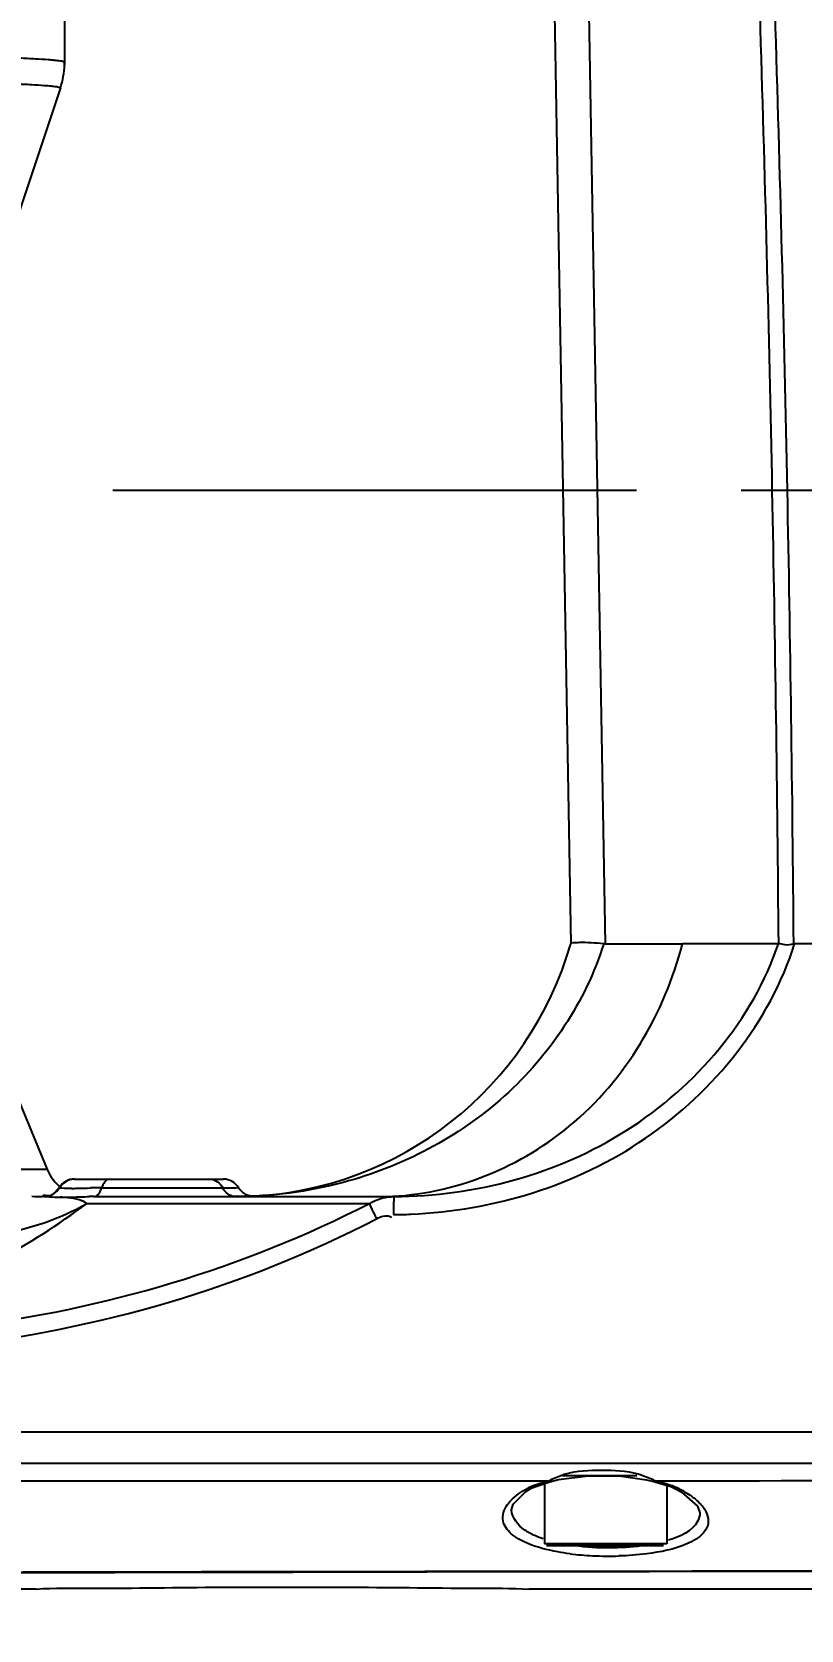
# Model space of a CAD drawing. Header units: millimetres. Extents: x 4086 to 8300, y 123 to 1549.
# Drawn here: x 7696.49 to 7707.51, y 590.53 to 613.44 of the extents above; entities that cross this region are included whole.
import ezdxf

# ---------------------------------------------------------------- set-up
doc = ezdxf.new("R2010")
doc.units = ezdxf.units.MM
doc.linetypes.add('CENTER', pattern=[0.6, 0.375, -0.075, 0.075, -0.075])
for name, color, linetype in [('中心线', 7, 'Continuous'), ('外形图', 7, 'Continuous'), ('尺寸标注', 7, 'Continuous'), ('运动范围', 7, 'Continuous')]:
    doc.layers.add(name, color=color, linetype=linetype)
doc.styles.add('思源黑', font='SourceHanSansCN-Normal.ttf')
doc.dimstyles.new('尺寸标注_1_4比例', dxfattribs={"dimtxt": 7, "dimasz": 6, "dimexe": 2, "dimexo": 1.5, "dimgap": 1, "dimtad": 1, "dimdec": 1, "dimlfac": 4, "dimdsep": 46, "dimtxsty": '思源黑', "dimcen": 0.09, "dimadec": 0, "dimazin": 0, "dimtp": 0.01, "dimtm": 0.01, "dimtfac": 1, "dimtdec": 1, "dimtofl": 0, "dimtmove": 0, "dimatfit": 3, "dimfxl": 1, "dimtolj": 1, "dimarcsym": 0})

# ---------------------------------------------------------------- blocks, each defined once
blk = doc.blocks.new('*D749')
at = {"layer": 'Defpoints', "color": 0}
for p in [(7701.103, 606.863), (7716.045, 606.863), (7783.633, 606.863), (7961.601, 575.482), (7746.537, 550.462)]:
    blk.add_point(p, dxfattribs=at)
at = {"layer": '尺寸标注', "color": 0, "lineweight": -2}
blk.add_line((7717.545, 606.863), (7718.126, 606.863), dxfattribs=at)
blk.add_arc((7783.633, 606.863), 67.507, 185.09413, 344.90587, dxfattribs=at)
at = {"layer": '尺寸标注', "color": 0}
for points in [[(7717.392, 600.913), (7715.394, 600.824), (7716.126, 606.863)], [(7849.787, 589.066), (7847.834, 589.501), (7850.114, 595.14)]]:
    blk.add_solid(points, dxfattribs=at)
at = {"layer": '尺寸标注', "color": 0, "insert": (7783.633, 544.066), "char_height": 7, "attachment_point": 5, "style": '思源黑'}
blk.add_mtext('\\A1;+\\A1;170%%d', dxfattribs=at)
blk = doc.blocks.new('*D750')
at = {"layer": 'Defpoints', "color": 0}
for p in [(7746.494, 663.333), (7961.606, 638.226), (7701.103, 606.863), (7720.683, 606.863), (7783.633, 606.863)]:
    blk.add_point(p, dxfattribs=at)
at = {"layer": '尺寸标注', "color": 0, "lineweight": -2}
blk.add_arc((7783.633, 606.863), 67.588, 15.08218, 174.91199, dxfattribs=at)
at = {"layer": '尺寸标注', "color": 0}
for points in [[(7847.916, 624.232), (7849.869, 624.667), (7850.195, 618.593)], [(7715.312, 612.901), (7717.31, 612.813), (7716.045, 606.863)]]:
    blk.add_solid(points, dxfattribs=at)
at = {"layer": '尺寸标注', "color": 0, "insert": (7783.633, 679.161), "char_height": 7, "attachment_point": 5, "style": '思源黑'}
blk.add_mtext('\\A1;-\\A1;170%%d', dxfattribs=at)

msp = doc.modelspace()

# ---------------------------------------------------------------- linework, layer by layer
at = {"layer": '中心线', "linetype": 'CENTER', "ltscale": 20}
msp.add_line((7981.1487, 606.8692), (7585.9109, 606.8692), dxfattribs=at)
at = {"layer": '外形图'}
for p, q in [((7696.959, 617.3692), (7696.959, 613.0096)), ((7703.9762, 613.7064), (7704.209, 600.3692)), ((7704.4668, 613.7064), (7704.6996, 600.3692)), ((7696.959, 613.0094), (7696.9583, 612.9695)), ((7696.959, 613.0096), (7696.959, 613.0097)), ((7696.8989, 612.6393), (7696.3063, 610.8616)), ((7707.3119, 606.8692), (7707.0958, 606.8648)), ((7707.5978, 606.8692), (7707.3119, 606.8692)), ((7704.6996, 600.3692), (7705.8088, 600.3692)), ((7707.1866, 600.3692), (7705.8088, 600.3692)), ((7744.5184, 600.3692), (7707.4027, 600.3692)), ((7695.9647, 598.9353), (7696.7107, 597.1314)), ((7696.7107, 597.1314), (7695.0688, 597.1314)), ((7696.8793, 596.8703), (7696.8243, 596.8047)), ((7696.8793, 596.8703), (7696.8854, 596.8703)), ((7697.0958, 596.9953), (7699.234, 596.9953)), ((7697.4905, 596.8703), (7699.2232, 596.8703)), ((7699.4465, 596.8738), (7699.4484, 596.8739)), ((7696.6707, 596.7453), (7696.6358, 596.7453)), ((7697.2773, 596.6472), (7701.3249, 596.6472)), ((7697.3772, 596.7453), (7701.611, 596.7453)), ((7701.611, 596.7453), (7701.6797, 596.7453)), ((7696.9875, 593.3692), (7675.1639, 593.3692)), ((7697.2109, 593.3692), (7696.9875, 593.3692)), ((7699.2088, 593.3692), (7697.2109, 593.3692)), ((7700.9589, 593.3692), (7699.2088, 593.3692)), ((7701.4449, 593.3692), (7700.9589, 593.3692)), ((7702.9569, 593.3692), (7701.4449, 593.3692)), ((7737.4442, 593.3692), (7702.9569, 593.3692)), ((7703.8338, 592.917), (7703.4447, 592.917)), ((7703.9094, 592.917), (7703.8338, 592.917)), ((7704.6562, 592.9171), (7703.9094, 592.917)), ((7705.411, 592.9171), (7704.6562, 592.9171)), ((7705.5836, 592.9171), (7705.411, 592.9171)), ((7705.9737, 592.9171), (7705.5836, 592.9171)), ((7706.0486, 592.9171), (7705.9737, 592.9171)), ((7703.9094, 592.6567), (7704.0345, 592.6883)), ((7704.0345, 592.6883), (7704.46, 592.7412)), ((7704.0884, 592.7442), (7705.157, 592.7442)), ((7704.46, 592.7412), (7704.903, 592.7396)), ((7704.903, 592.7396), (7705.2948, 592.6852)), ((7705.2948, 592.6852), (7705.4113, 592.6566)), ((7703.645, 592.6663), (7703.4447, 592.6662)), ((7703.5657, 592.516), (7703.6434, 592.5625)), ((7703.5821, 592.5599), (7703.6434, 592.5625)), ((7703.834, 592.6663), (7703.645, 592.6663)), ((7703.6451, 592.5634), (7703.679, 592.5805)), ((7703.679, 592.5805), (7703.9095, 592.6567)), ((7703.8786, 592.6663), (7703.834, 592.6663)), ((7703.834, 592.6567), (7703.834, 591.7692)), ((7703.9094, 592.6567), (7703.9095, 592.6567)), ((7705.411, 592.6566), (7705.6406, 592.5868)), ((7705.4367, 592.6664), (7705.4113, 592.6566)), ((7705.6988, 592.6676), (7705.4366, 592.6676)), ((7705.584, 592.604), (7705.584, 591.7692)), ((7705.6406, 592.5868), (7705.699, 592.5606)), ((7705.7522, 592.5598), (7705.6987, 592.5607)), ((7705.9738, 592.6676), (7705.6988, 592.6676)), ((7705.6994, 592.5604), (7705.7885, 592.512)), ((7705.7885, 592.512), (7706.025, 592.3058)), ((7703.3618, 592.2549), (7703.3618, 592.2612)), ((7706.025, 592.3058), (7706.057, 592.2106)), ((7706.0569, 592.2149), (7706.057, 592.2108)), ((7705.584, 591.7692), (7703.834, 591.7692)), ((7703.859, 591.7442), (7705.5376, 591.7442)), ((7696.5539, 591.1192), (7693.826, 591.1192)), ((7699.209, 591.1443), (7700.959, 591.1443))]:
    msp.add_line(p, q, dxfattribs=at)
for points in [[(7696.9583, 612.9695), (7696.9588, 612.992), (7696.959, 613.0096)], [(7704.6996, 600.3692), (7704.6902, 600.3694), (7704.6809, 600.3699)], [(7703.3617, 592.2541), (7703.3837, 592.3363), (7703.5657, 592.516)]]:
    msp.add_lwpolyline(points, dxfattribs=at)
for centre, radius, start, end in [((7140.5348, 595.6993), 566.671, 1.129011, 1.820987), ((7139.8769, 595.6931), 567.5451, 1.128338, 1.819873), ((7695.7827, 613.0105), 1.1763, 341.6057, 358.00135), ((7140.8079, 595.7041), 566.3979, 0.471915, 1.12907), ((7140.115, 595.697), 567.307, 0.471733, 1.128416), ((7699.402, 601.7453), 5, 272.34122, 344.03247), ((7697.2882, 597.3703), 0.625, 202.4674, 232.73663), ((7697.096, 596.7445), 0.2508, 90.05292, 103.85295), ((7697.1011, 596.7468), 0.2485, 90.05194, 103.91544), ((7697.0777, 600.9043), 4.0411, 269.73214, 270.86853), ((7697.5318, 588.7359), 8.1347, 90.66837, 91.4136), ((7697.4915, 591.8465), 5.0238, 90.01105, 90.62238), ((7699.2232, 603.9392), 7.0689, 269.99994, 270.59734), ((7699.234, 596.7453), 0.25, 30.95209, 90), ((7699.2233, 603.9512), 7.081, 270.59539, 271.80621), ((7699.6628, 597.0024), 0.25, 210.95209, 273.14644), ((7691.3014, 604.5806), 9.9323, 298.20636, 306.98962), ((7696.6369, 599.5813), 2.836, 267.07226, 269.97687), ((7696.8863, 598.4879), 1.7523, 269.16533, 269.74417), ((7696.8861, 598.4456), 1.71, 269.74384, 270.54235), ((7696.6617, 593.3218), 3.4223, 84.8928, 85.97558), ((7697.3787, 592.7641), 3.9812, 90.02186, 90.96061), ((7701.685, 596.0337), 0.7116, 90.42971, 93.7921), ((7705.066, 598.3185), 4.1007, 206.35956, 207.46927), ((7701.6258, 603.2691), 6.7833, 270.37514, 272.47526), ((7705.0151, 590.8085), 1.9051, 73.76603, 77.21313), ((7705.2501, 591.5284), 1.1474, 66.433, 69.42478), ((7705.3372, 591.7282), 0.9294, 63.47906, 66.4278), ((7705.0603, 591.1753), 1.5478, 60.64975, 63.44807), ((7704.7246, 595.7738), 4.1823, 262.77458, 267.26073), ((7704.7536, 596.2608), 4.6702, 267.19093, 271.74473), ((7739.7869, -18782.1813), 19373.5797, 90.01505478, 90.1358542)]:
    msp.add_arc(centre, radius, start, end, dxfattribs=at)
for points, knots in [([(7690.9436, 613.166), (7691.3752, 613.1626), (7692.1993, 613.1549), (7693.2027, 613.1424), (7693.9412, 613.1309), (7694.4406, 613.1218), (7694.9001, 613.1124), (7695.3174, 613.1023), (7695.6905, 613.092), (7696.0175, 613.0812), (7696.297, 613.0702), (7696.5276, 613.0589), (7696.6886, 613.0488), (7696.792, 613.0404), (7696.8507, 613.0344), (7696.8958, 613.0288), (7696.9295, 613.0227), (7696.9478, 613.0182), (7696.959, 613.0125), (7696.959, 613.0096)], [0, 0, 0, 0, 0.2149953, 0.4105841, 0.4999004, 0.5829781, 0.6594148, 0.7288407, 0.7909198, 0.8453527, 0.8918773, 0.9302713, 0.9603541, 0.9722352, 0.9819931, 0.9896212, 0.9951218, 0.9985213, 1, 1, 1, 1]), ([(7690.9182, 612.7954), (7691.3474, 612.792), (7692.167, 612.7844), (7693.1648, 612.7718), (7693.8992, 612.7604), (7694.3958, 612.7513), (7694.8527, 612.742), (7695.2675, 612.7319), (7695.6385, 612.7216), (7695.9636, 612.7108), (7696.2415, 612.6998), (7696.4706, 612.6886), (7696.6307, 612.6785), (7696.7334, 612.6701), (7696.7916, 612.6641), (7696.8364, 612.6585), (7696.8698, 612.6524), (7696.8879, 612.648), (7696.8989, 612.6423), (7696.8989, 612.6393)], [0, 0, 0, 0, 0.2150475, 0.4106758, 0.5000064, 0.5830947, 0.659538, 0.7289665, 0.7910437, 0.8454707, 0.891985, 0.9303645, 0.9604285, 0.9722985, 0.9820445, 0.9896601, 0.9951471, 0.9985322, 1, 1, 1, 1]), ([(7704.6809, 600.3698), (7704.42, 599.5398), (7703.4016, 598.007), (7701.7908, 597.1729), (7700.948, 596.9476)], [0, 0, 0, 0, 0.4993298, 1, 1, 1, 1]), ([(7701.4737, 596.7453), (7702.4389, 596.7453), (7704.4763, 597.5247), (7705.5524, 599.3759), (7705.8088, 600.3692)], [0, 0, 0, 0, 0.4847474, 1, 1, 1, 1]), ([(7701.6797, 596.7452), (7702.8349, 596.7527), (7705.1852, 597.3679), (7706.8183, 599.281), (7707.1836, 600.3692)], [0, 0, 0, 0, 0.5015835, 1, 1, 1, 1]), ([(7701.9188, 596.492), (7703.0954, 596.543), (7705.4678, 597.2563), (7707.0648, 599.2523), (7707.4153, 600.3692)], [0, 0, 0, 0, 0.5015176, 1, 1, 1, 1]), ([(7704.6809, 600.3699), (7704.5651, 600.3778), (7704.4064, 600.3927), (7704.2687, 600.3816), (7704.2124, 600.3812), (7704.2091, 600.3699)], [0, 0, 0, 0, 0.7346393, 0.9256773, 1, 1, 1, 1]), ([(7707.4027, 600.3678), (7707.3609, 600.3583), (7707.2868, 600.3382), (7707.2166, 600.3688), (7707.1866, 600.3688)], [0, 0, 0, 0, 0.5884527, 1, 1, 1, 1]), ([(7696.8243, 596.8046), (7696.8353, 596.814), (7696.8556, 596.8344), (7696.8721, 596.8579), (7696.8793, 596.8703)], [0, 0, 0, 0, 0.5021606, 1, 1, 1, 1]), ([(7696.8854, 596.8703), (7696.89, 596.8703), (7696.9018, 596.8694), (7696.9137, 596.8686), (7696.9209, 596.8681)], [0, 0, 0, 0, 0.3873836, 1, 1, 1, 1]), ([(7695.5866, 596.1347), (7695.7286, 596.1538), (7696.3121, 596.2385), (7696.8905, 596.4223), (7697.2773, 596.6472)], [0, 0, 0, 0, 0.2425296, 1, 1, 1, 1]), ([(7696.7338, 596.7565), (7696.716, 596.7579), (7696.6934, 596.7521), (7696.6472, 596.7706), (7696.6478, 596.7465), (7696.6515, 596.746)], [0, 0, 0, 0, 0.5571012, 0.8818167, 1, 1, 1, 1]), ([(7696.6689, 596.7454), (7696.6804, 596.7452), (7696.7444, 596.7423), (7696.8082, 596.7365), (7696.8607, 596.7358)], [0, 0, 0, 0, 0.1794996, 1, 1, 1, 1]), ([(7701.3249, 596.6472), (7701.3271, 596.6396), (7701.3469, 596.5886), (7701.371, 596.5396), (7701.3917, 596.4978)], [0, 0, 0, 0, 0.1453912, 1, 1, 1, 1]), ([(7701.6797, 596.7452), (7701.6728, 596.7445), (7701.6792, 596.7055), (7701.6631, 596.6364), (7701.6697, 596.5468), (7701.6702, 596.4859)], [0, 0, 0, 0, 0.079615, 0.2970848, 1, 1, 1, 1]), ([(7701.6209, 596.4597), (7701.6245, 596.4579), (7701.6318, 596.4538), (7701.6387, 596.4492), (7701.6422, 596.4467)], [0, 0, 0, 0, 0.4862411, 1, 1, 1, 1]), ([(7734.6762, 593.0016), (7729.9057, 592.8839), (7720.3612, 592.9373), (7710.8192, 592.9174), (7706.0486, 592.9171)], [0, 0, 0, 0, 0.5000733, 1, 1, 1, 1]), ([(7704.0653, 592.7464), (7704.0762, 592.7506), (7704.0981, 592.7586), (7704.1204, 592.7659), (7704.1316, 592.7693)], [0, 0, 0, 0, 0.4980115, 1, 1, 1, 1]), ([(7704.1316, 592.7693), (7704.2982, 592.8198), (7704.6519, 592.8273), (7705.0051, 592.8194), (7705.1727, 592.7697)], [0, 0, 0, 0, 0.4989074, 1, 1, 1, 1]), ([(7705.1727, 592.7697), (7705.1844, 592.7663), (7705.2075, 592.7589), (7705.2304, 592.7507), (7705.2418, 592.7465)], [0, 0, 0, 0, 0.5012167, 1, 1, 1, 1]), ([(7734.6968, 592.7482), (7732.9253, 592.6238), (7729.3172, 592.6867), (7723.0759, 592.6591), (7715.2762, 592.6709), (7709.3046, 592.6675), (7705.9738, 592.6676)], [0, 0, 0, 0, 0.1854769, 0.3762699, 0.6521225, 1, 1, 1, 1]), ([(7703.2989, 592.3254), (7703.3141, 592.3471), (7703.3933, 592.442), (7703.4973, 592.5134), (7703.5821, 592.5599)], [0, 0, 0, 0, 0.2151403, 1, 1, 1, 1]), ([(7703.8786, 592.6663), (7703.8834, 592.6624), (7703.8932, 592.6561), (7703.9047, 592.6523), (7703.9103, 592.6522)], [0, 0, 0, 0, 0.5272618, 1, 1, 1, 1]), ([(7703.6957, 591.8843), (7703.6456, 591.9066), (7703.4964, 591.9812), (7703.3622, 592.1384), (7703.3616, 592.2542)], [0, 0, 0, 0, 0.3214843, 1, 1, 1, 1]), ([(7706.0531, 592.3515), (7706.0632, 592.3413), (7706.0823, 592.3207), (7706.0999, 592.2989), (7706.108, 592.288)], [0, 0, 0, 0, 0.5139988, 1, 1, 1, 1]), ([(7706.0571, 592.2107), (7706.0571, 592.1708), (7706.0001, 591.9607), (7705.7684, 591.8677), (7705.6081, 591.818)], [0, 0, 0, 0, 0.1921281, 1, 1, 1, 1]), ([(7704.1986, 591.6246), (7704.14, 591.6322), (7703.9312, 591.6642), (7703.7238, 591.716), (7703.5837, 591.7755)], [0, 0, 0, 0, 0.2795075, 1, 1, 1, 1]), ([(7706.0026, 591.8337), (7705.9611, 591.807), (7705.7396, 591.6959), (7705.4926, 591.6488), (7705.297, 591.6237)], [0, 0, 0, 0, 0.2000099, 1, 1, 1, 1]), ([(7696.5539, 591.1192), (7696.8122, 591.1368), (7697.6983, 591.1229), (7698.5827, 591.1443), (7699.209, 591.1443)], [0, 0, 0, 0, 0.292441, 1, 1, 1, 1]), ([(7700.959, 591.1443), (7701.5852, 591.1443), (7702.4699, 591.1286), (7703.3555, 591.1321), (7703.614, 591.1192)], [0, 0, 0, 0, 0.7075522, 1, 1, 1, 1])]:
    msp.add_open_spline(points, degree=3, knots=knots, dxfattribs=at)
for points in [[(7696.6628, 596.7453), (7696.7202, 596.7453), (7696.7806, 596.7675), (7696.8243, 596.8046)], [(7696.6699, 596.7453), (7696.7529, 596.7453), (7696.844, 596.7983), (7696.8854, 596.8703)], [(7697.0359, 596.988), (7696.9725, 596.9724), (7696.9119, 596.9269), (7696.8793, 596.8703)], [(7697.0413, 596.988), (7696.9781, 596.9724), (7696.9178, 596.9268), (7696.8854, 596.8703)], [(7696.9209, 596.8681), (7696.9668, 596.8649), (7697.0128, 596.8635), (7697.0588, 596.8633)], [(7697.1389, 596.8637), (7697.203, 596.8646), (7697.2671, 596.8666), (7697.3312, 596.8681)], [(7697.3772, 596.7453), (7697.4334, 596.7453), (7697.4743, 596.8164), (7697.4905, 596.8703)], [(7697.6039, 596.9953), (7697.5477, 596.9953), (7697.5068, 596.9241), (7697.4906, 596.8703)], [(7699.0443, 596.9953), (7699.117, 596.9953), (7699.1919, 596.9359), (7699.2232, 596.8703)], [(7699.402, 596.7453), (7699.3293, 596.7453), (7699.2545, 596.8046), (7699.2232, 596.8703)], [(7700.948, 596.9476), (7700.4459, 596.8133), (7699.9218, 596.7458), (7699.402, 596.7453)], [(7695.5037, 594.8793), (7697.5166, 595.1253), (7699.5226, 595.7175), (7701.3249, 596.6472)], [(7696.9018, 596.7353), (7696.9551, 596.7348), (7697.0085, 596.7359), (7697.0618, 596.7374)], [(7697.1284, 596.7087), (7697.0751, 596.7199), (7697.0207, 596.7257), (7696.9664, 596.7306)], [(7697.0618, 596.7374), (7697.1452, 596.7398), (7697.2285, 596.7434), (7697.3119, 596.7447)], [(7697.2773, 596.6472), (7697.235, 596.6802), (7697.181, 596.6976), (7697.1284, 596.7087)], [(7701.3249, 596.6472), (7701.4188, 596.7029), (7701.529, 596.7365), (7701.638, 596.7437)], [(7695.3136, 594.5966), (7697.4279, 594.8323), (7699.5398, 595.4464), (7701.4277, 596.427)], [(7701.4277, 596.427), (7701.4856, 596.4571), (7701.5627, 596.4894), (7701.6209, 596.4597)], [(7703.4447, 592.917), (7697.7378, 592.9167), (7692.031, 592.9165), (7686.3241, 592.9152)], [(7703.8786, 592.6663), (7703.9411, 592.6922), (7704.002, 592.7222), (7704.0653, 592.7464)], [(7705.2418, 592.7465), (7705.3076, 592.7219), (7705.3712, 592.6917), (7705.4367, 592.6664)], [(7703.4447, 592.6662), (7697.742, 592.6659), (7692.0394, 592.6653), (7686.3367, 592.6618)], [(7703.5821, 592.5599), (7703.6399, 592.5916), (7703.7021, 592.6154), (7703.765, 592.6352)], [(7703.765, 592.6352), (7703.8025, 592.6469), (7703.8404, 592.6572), (7703.8786, 592.6663)], [(7705.5477, 592.6376), (7705.5833, 592.6272), (7705.6186, 592.6156), (7705.6534, 592.6026)], [(7705.819, 592.5244), (7705.8529, 592.5053), (7705.8861, 592.4848), (7705.9182, 592.4627)], [(7705.9182, 592.4627), (7705.9663, 592.4297), (7706.0122, 592.393), (7706.0531, 592.3515)], [(7703.2394, 592.0952), (7703.2242, 592.173), (7703.2535, 592.2604), (7703.2989, 592.3254)], [(7706.108, 592.288), (7706.1606, 592.2172), (7706.1957, 592.1156), (7706.1709, 592.031)], [(7703.3542, 591.9126), (7703.3004, 591.9602), (7703.2532, 592.0247), (7703.2394, 592.0952)], [(7706.1709, 592.031), (7706.1465, 591.948), (7706.0752, 591.8805), (7706.0026, 591.8337)], [(7703.5837, 591.7755), (7703.5016, 591.8103), (7703.4209, 591.8535), (7703.3542, 591.9126)], [(7703.8143, 591.8384), (7703.7741, 591.852), (7703.7345, 591.8671), (7703.6957, 591.8843)], [(7704.7663, 591.7079), (7704.5983, 591.7072), (7704.4297, 591.7168), (7704.2631, 591.7388)], [(7705.219, 591.7368), (7705.069, 591.7174), (7704.9175, 591.7085), (7704.7663, 591.7079)], [(7705.297, 591.6237), (7705.164, 591.6066), (7705.0299, 591.5968), (7704.8958, 591.5928)], [(7693.8083, 591.3579), (7707.4377, 591.3887), (7721.0671, 591.3867), (7734.6965, 591.4073)], [(7734.6965, 591.1192), (7724.3356, 591.1145), (7713.9748, 591.1192), (7703.614, 591.1192)]]:
    msp.add_open_spline(points, degree=3, dxfattribs=at)
at = {"layer": '运动范围'}
msp.add_arc((7783.7746, 606.8692), 180.575, 10, 349.993572, dxfattribs=at)

# ---------------------------------------------------------------- dimensions: what is measured, and where the dimension line sits
at = {"layer": '尺寸标注'}
for base, line1, line2, text, picture, middle in [((7746.4945, 663.3329), ((7701.103, 606.8629), (7720.6832, 606.8629)), ((7783.6327, 606.8629), (7961.6062, 638.2257)), '\\A1;-<>', '*D750', (7783.6327, 674.4507)), ((7746.5371, 550.4618), ((7701.103, 606.8629), (7716.0449, 606.8629)), ((7961.6009, 575.4823), (7783.6327, 606.8629)), '\\A1;+<>', '*D749', (7783.6327, 539.3561))]:
    dim = msp.add_angular_dim_2l(base=base, line1=line1, line2=line2, text=text, dimstyle='尺寸标注_1_4比例', dxfattribs=at)
    dim.commit()
    dim.dimension.update_dxf_attribs({"geometry": picture, "text_midpoint": middle, "dimtype": 162})

doc.saveas('drawing.dxf')
